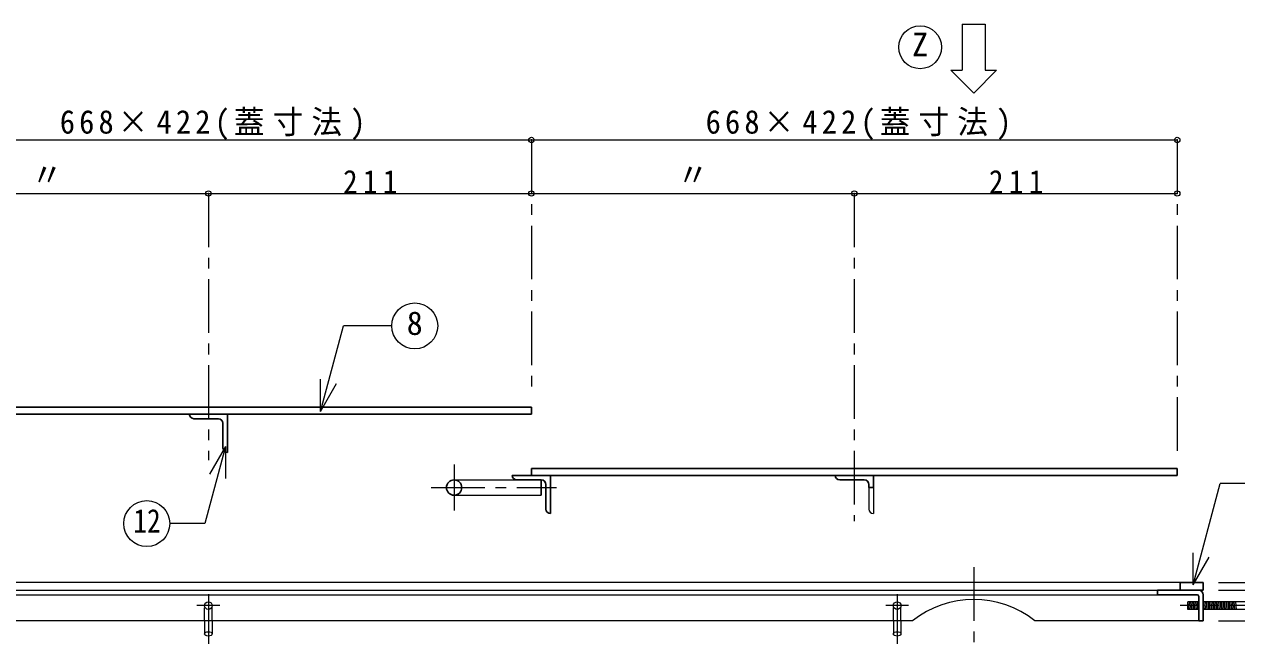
# Model space of a CAD drawing. Units: millimetres at full size, sheet at 1:7; details may follow other scales. Extents: x -1481 to 1354, y -996 to 971.
# Drawn here: x -383 to 409, y -364 to 41 of the extents above; entities that cross this region are included whole.
import ezdxf
from ezdxf.enums import TextEntityAlignment as Align

# ---------------------------------------------------------------- set-up
doc = ezdxf.new("R2010")
doc.units = ezdxf.units.MM
doc.header["$LTSCALE"] = 7
doc.header["$PDMODE"] = 32
doc.header["$PDSIZE"] = 3.5
doc.linetypes.add('CHAIN1', pattern=[8, 5, -1, 1, -1])
doc.linetypes.add('DASHED1', pattern=[1.8, 1.2, -0.6])
doc.layers.add('0-0____1', color=4, linetype='Continuous', lineweight=9)
doc.styles.add('ＭＳ ゴシック', font='')
doc.styles.get('ＭＳ ゴシック').set_extended_font_data('MS Gothic')

msp = doc.modelspace()

# ---------------------------------------------------------------- linework, layer by layer
at = {"layer": '0-0____1'}
for p, q in [((229.458, 40.732), (229.458, 10.732)), ((229.458, 40.732), (244.458, 40.732)), ((244.458, 40.732), (244.458, 10.732)), ((221.958, 10.732), (229.458, 10.732)), ((236.958, -4.268), (221.958, 10.732)), ((236.958, -4.268), (251.958, 10.732)), ((244.458, 10.732), (251.958, 10.732)), ((-474.042, -69.768), (-263.042, -69.768)), ((-263.042, -69.768), (-52.042, -69.768)), ((-52.042, -69.768), (158.958, -69.768)), ((158.958, -69.768), (369.958, -69.768)), ((371.958, -323.768), (-898.042, -323.768)), ((376.856, -336.268), (377.265, -341.268)), ((377.86, -336.268), (378.268, -341.268)), ((378.863, -336.268), (379.271, -341.268)), ((379.866, -336.268), (380.275, -341.268)), ((380.87, -336.268), (381.278, -341.268)), ((381.873, -336.268), (382.281, -341.268)), ((382.876, -336.268), (383.285, -341.268)), ((383.88, -336.268), (383.958, -337.223)), ((386.958, -337.101), (387.298, -341.268)), ((387.893, -336.268), (388.301, -341.268)), ((388.896, -336.268), (389.305, -341.268)), ((389.9, -336.268), (390.308, -341.268)), ((390.903, -336.268), (391.311, -341.268)), ((391.906, -336.268), (392.315, -341.268)), ((392.91, -336.268), (393.318, -341.268)), ((393.913, -336.268), (394.321, -341.268)), ((394.916, -336.268), (395.325, -341.268)), ((395.92, -336.268), (396.328, -341.268)), ((396.923, -336.268), (397.331, -341.268)), ((397.926, -336.268), (398.335, -341.268)), ((398.93, -336.268), (399.338, -341.268)), ((399.933, -336.268), (400.341, -341.268)), ((400.936, -336.268), (401.345, -341.268)), ((401.94, -336.268), (402.348, -341.268)), ((402.943, -336.268), (403.351, -341.268)), ((403.946, -336.268), (404.355, -341.268)), ((404.95, -336.268), (405.358, -341.268)), ((405.953, -336.268), (406.361, -341.268)), ((406.956, -336.268), (407.365, -341.268)), ((407.96, -336.268), (408.368, -341.268)), ((196.958, -348.768), (-910.042, -348.768)), ((-265.542, -348.768), (-265.542, -357.266)), ((-260.542, -348.768), (-260.542, -357.266)), ((184.458, -348.768), (184.458, -357.266)), ((189.458, -348.768), (189.458, -357.266)), ((383.958, -348.768), (276.958, -348.768))]:
    msp.add_line(p, q, dxfattribs=at)
at = {"layer": '0-0____1', "linetype": 'CHAIN1'}
for p, q in [((-52.042, -34.768), (-52.042, -199.268)), ((369.958, -34.768), (369.958, -239.268)), ((-263.042, -69.768), (-263.042, -243.768)), ((158.958, -69.768), (158.958, -283.768)), ((-102.542, -246.768), (-102.542, -276.768)), ((-117.542, -261.768), (-35.542, -261.768)), ((236.958, -313.768), (236.958, -363.7)), ((396.958, -323.768), (566.458, -323.768)), ((-263.042, -331.268), (-263.042, -363.7)), ((186.958, -331.268), (186.958, -363.7)), ((396.958, -328.768), (566.458, -328.768)), ((-255.542, -338.768), (-270.542, -338.768)), ((194.458, -338.768), (179.458, -338.768)), ((439.353, -338.768), (371.856, -338.768)), ((396.958, -348.768), (566.458, -348.768))]:
    msp.add_line(p, q, dxfattribs=at)
at = {"layer": '0-0____1', "color": 7, "lineweight": 18}
for p, q in [((-189.867, -212.081), (-174.894, -156.201)), ((-143.245, -156.201), (-174.894, -156.201)), ((-189.867, -212.081), (-189.867, -191.081)), ((-189.867, -212.081), (-179.367, -193.894)), ((-251.814, -234.862), (-262.314, -253.049)), ((-251.814, -234.862), (-251.814, -255.862)), ((-102.542, -256.768), (-61.542, -256.768)), ((380.34, -325.283), (398.091, -259.034)), ((433.352, -259.034), (398.091, -259.034)), ((-102.542, -266.768), (-45.542, -266.768)), ((168.458, -261.768), (168.458, -275.768)), ((171.458, -261.768), (171.458, -278.768)), ((380.34, -325.283), (380.34, -304.283)), ((380.34, -325.283), (390.84, -307.096)), ((-883.042, -328.768), (356.958, -328.768)), ((-883.042, -331.768), (356.958, -331.768)), ((383.958, -336.268), (376.856, -336.268)), ((376.856, -341.268), (376.856, -336.268)), ((439.353, -336.268), (386.958, -336.268)), ((383.958, -341.268), (376.856, -341.268)), ((439.353, -341.268), (386.958, -341.268))]:
    msp.add_line(p, q, dxfattribs=at)
at = {"layer": '0-0____1', "color": 5, "lineweight": 25}
for p, q in [((-486.542, -213.768), (-52.042, -213.768)), ((-474.042, -209.268), (-52.042, -209.268)), ((-250.542, -213.768), (-250.542, -238.768)), ((-52.042, -209.268), (-52.042, -213.768)), ((-272.542, -216.768), (-256.542, -216.768)), ((-253.542, -235.768), (-253.542, -219.768)), ((-52.042, -249.268), (-52.042, -253.768)), ((-52.042, -249.268), (369.958, -249.268)), ((369.958, -249.268), (369.958, -253.768)), ((-64.542, -253.768), (369.958, -253.768)), ((-61.542, -256.768), (-45.542, -256.768)), ((-45.542, -266.768), (-45.542, -256.768)), ((-42.542, -275.768), (-42.542, -259.768)), ((-39.542, -253.768), (-39.542, -278.768)), ((149.458, -256.768), (165.458, -256.768)), ((168.458, -261.768), (168.458, -259.768)), ((171.458, -253.768), (171.458, -261.768)), ((168.458, -261.768), (171.458, -261.768)), ((386.958, -323.768), (371.958, -323.768)), ((371.958, -328.768), (371.958, -323.768)), ((386.958, -328.768), (386.958, -323.768)), ((356.958, -328.768), (386.958, -328.768)), ((356.958, -328.768), (356.958, -331.768)), ((356.958, -331.768), (382.958, -331.768)), ((386.958, -331.768), (386.958, -348.768)), ((383.958, -332.768), (383.958, -348.768)), ((386.958, -348.768), (383.958, -348.768))]:
    msp.add_line(p, q, dxfattribs=at)
at = {"layer": '0-0____1', "linetype": 'DASHED1'}
for p, q in [((-265.542, -348.768), (-265.542, -338.768)), ((-260.542, -348.768), (-260.542, -338.768)), ((184.458, -348.768), (184.458, -338.768)), ((189.458, -348.768), (189.458, -338.768))]:
    msp.add_line(p, q, dxfattribs=at)
at = {"layer": '0-0____1'}
msp.add_lwpolyline([(-474.042, -34.768), (-52.042, -34.768), (369.958, -34.768)], dxfattribs=at)
at = {"layer": '0-0____1', "color": 7, "lineweight": 18}
msp.add_lwpolyline([(-251.814, -234.862), (-265.322, -285.275), (-288.336, -285.275)], dxfattribs=at)
for centre, radius in [((201.958, 25.732), 14), ((-128.245, -156.201), 15), ((-303.336, -285.275), 15)]:
    msp.add_circle(centre, radius, dxfattribs=at)
at = {"layer": '0-0____1', "color": 5, "lineweight": 25}
msp.add_circle((-102.542, -261.768), 5, dxfattribs=at)
at = {"layer": '0-0____1'}
for centre in [(-263.042, -338.768), (186.958, -338.768)]:
    msp.add_circle(centre, 2.5, dxfattribs=at)
at = {"layer": '0-0____1', "color": 5, "lineweight": 25}
for centre, radius, start, end in [((-272.542, -213.768), 3, 180, 270), ((-256.542, -219.768), 3, 0, 90), ((-250.542, -235.768), 3, 180, 270), ((-61.542, -253.768), 3, 180, 270), ((-45.542, -259.768), 3, 0, 90), ((149.458, -253.768), 3, 180, 270), ((165.458, -259.768), 3, 0, 90), ((-39.542, -275.768), 3, 180, 270), ((382.958, -332.768), 1, 0, 90), ((383.958, -331.768), 3, 0, 90)]:
    msp.add_arc(centre, radius, start, end, dxfattribs=at)
at = {"layer": '0-0____1', "color": 7, "lineweight": 18}
msp.add_arc((171.458, -275.768), 3, 180, 270, dxfattribs=at)
at = {"layer": '0-0____1'}
msp.add_arc((236.958, -398.911), 64.143, 51.41991, 128.58009, dxfattribs=at)
for centre in [(-263.042, -357.256), (186.958, -357.256)]:
    msp.add_ellipse(centre, major_axis=(2.5, 0), ratio=0.57, dxfattribs=at)
for p in [(-52.042, -34.768), (369.958, -34.768), (-263.042, -69.768), (-52.042, -69.768), (158.958, -69.768), (369.958, -69.768)]:
    msp.add_point(p, dxfattribs=at)

# ---------------------------------------------------------------- texts
at = {"layer": '0-0____1', "color": 7, "style": 'ＭＳ ゴシック'}
for s, p in [('Z', (196.708, 15.232)), ('〃', (-379.042, -69.768)), ('〃', (42.958, -69.768)), ('8', (-133.495, -166.701))]:
    msp.add_text(s, height=15.4, dxfattribs=at).set_placement(p, align=Align.BOTTOM_LEFT)
at = {"layer": '0-0____1', "color": 7, "style": 'ＭＳ ゴシック', "width": 0.85}
msp.add_text('12', height=15.4, dxfattribs=at).set_placement((-312.086, -295.775), align=Align.BOTTOM_LEFT)
at = {"layer": '0-0____1', "color": 7, "char_height": 15.4, "attachment_point": 7, "style": 'ＭＳ ゴシック'}
for s, insert in [('\\T1.27;\\W0.95;668×422(蓋寸法)', (-360.167, -34.768)), ('\\T1.27;\\W0.95;668×422(蓋寸法)', (61.833, -34.768)), ('\\T1.38;\\W0.9;211', (-175.042, -69.768)), ('\\T1.38;\\W0.9;211', (246.958, -69.768))]:
    msp.add_mtext(s, dxfattribs=dict(at, insert=insert))

doc.saveas('drawing.dxf')
